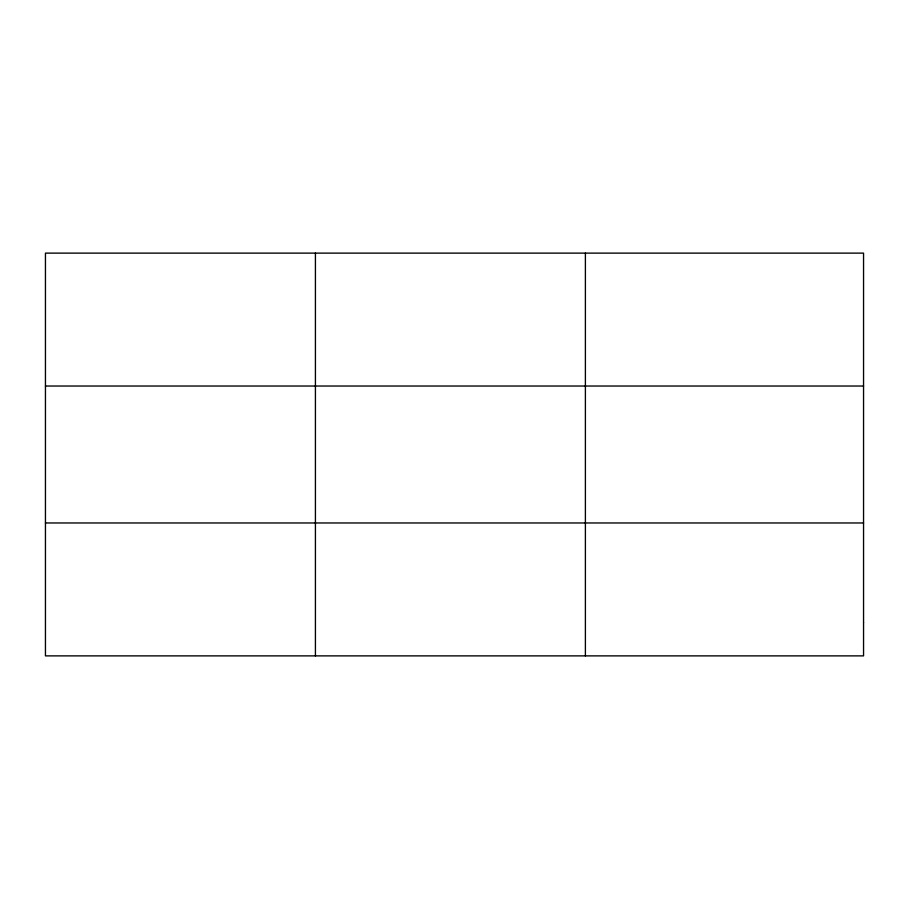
<?xml version="1.0" encoding="UTF-8"?>
<svg xmlns="http://www.w3.org/2000/svg" width="909" height="909" viewBox="0 0 909 909"><rect width="100%" height="100%" fill="white"/><g stroke="black" fill="none" stroke-linecap="round" stroke-linejoin="round"><path stroke-width="1.36" d="M315.423 253.122L315.423 655.878M585.396 253.122L585.396 655.878M45.45 386.03L863.55 386.03M45.45 522.97L863.55 522.97M863.55 622.654L863.55 655.878L45.45 655.878L45.45 253.122L863.55 253.122L863.55 622.654"/></g></svg>
